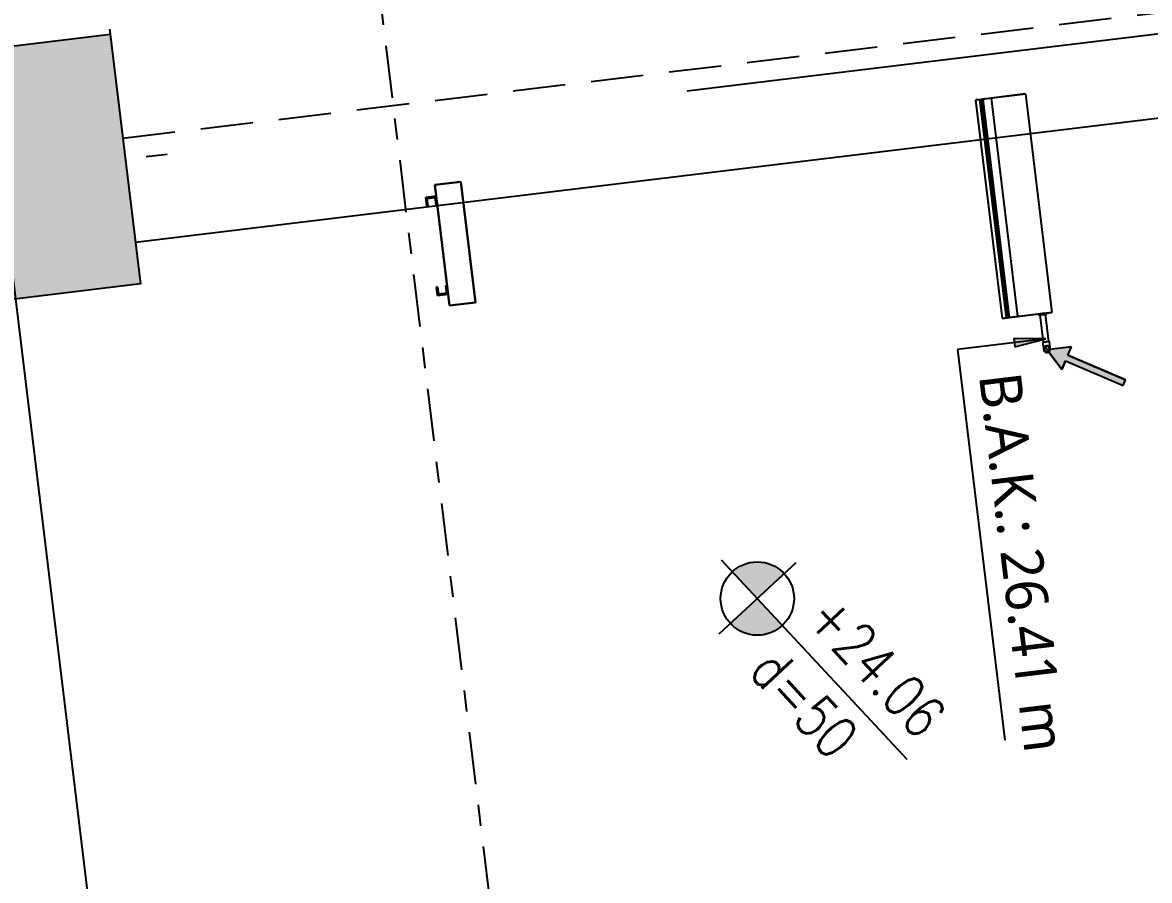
# Model space of a CAD drawing. Header units: inches. Extents: x 400392 to 401495, y 4543971 to 4544133.
# Drawn here: x 400460.4 to 400465.78, y 4544086.67 to 4544090.76 of the extents above; entities that cross this region are included whole.
import ezdxf

# ---------------------------------------------------------------- set-up
doc = ezdxf.new("R2010")
doc.units = ezdxf.units.IN
doc.header["$MEASUREMENT"] = 0
for name, pattern in [('AKS', [3, 2.5, -0.25, 0, -0.25]), ('CENTER', [2, 1.25, -0.25, 0.25, -0.25]), ('CONTINU', [0]), ('HIDDEN', [0.375, 0.25, -0.125])]:
    doc.linetypes.add(name, pattern=pattern)
doc.layers.add('A-DETL-GENF', color=92, linetype='Continuous', lineweight=9)
for name, color, linetype in [('aks prota', 2, 'AKS'), ('kiriş prota', 6, 'Continuous'), ('kolon prota', 1, 'Continuous'), ('kolon tarama prota', 252, 'Continuous'), ('skesit prota', 7, 'Continuous'), ('st-s_level (kot)', 6, 'Continuous'), ('st-s_levelmark (kot işareti)', 4, 'Continuous')]:
    doc.layers.add(name, color=color, linetype=linetype)
doc.styles.add('OLCU', font='romanstw.shx')
doc.styles.add('Segoe UI Light_1', font='', dxfattribs={"height": 200})
doc.styles.get('Segoe UI Light_1').set_extended_font_data('Segoe UI Light')

# ---------------------------------------------------------------- blocks, each defined once
blk = doc.blocks.new('+24.06 mekanik')
at = {"layer": 'kolon tarama prota'}
for points in [[(10465.7, 166800.1), (10465.7, 166918.1), (10503.8, 166896.1), (10653.2, 167154.9), (10679.2, 167139.9), (10529.8, 166881), (10567.9, 166859.1)], [(10414, 166799.8), (10394.3, 166649.8), (10433.8, 166649.8)]]:
    blk.add_hatch(color=253, dxfattribs=at).paths.add_polyline_path(points, flags=0)
at = {"layer": 'kolon tarama prota', "color": 253}
for p, q in [((10653.2, 167154.9), (10503.8, 166896.1)), ((10503.8, 166896.1), (10653.2, 167154.9)), ((10529.8, 166881), (10679.2, 167139.9)), ((10529.8, 166881), (10679.2, 167139.9)), ((10679.2, 167139.9), (10653.2, 167154.9)), ((10679.2, 167139.9), (10653.2, 167154.9)), ((10503.8, 166896.1), (10465.7, 166918.1)), ((10465.7, 166918.1), (10465.7, 166800.1)), ((10503.8, 166896.1), (10465.7, 166918.1)), ((10465.7, 166918.1), (10465.7, 166800.1)), ((9241.7, 166751.8), (9241.7, 166844.8)), ((9241.7, 166844.8), (9241.7, 166844.8)), ((9241.7, 166844.8), (9241.7, 166755.4)), ((9241.7, 166844.8), (10291.7, 166844.8)), ((9241.7, 166844.8), (10291.7, 166844.8)), ((10291.7, 166755.4), (10291.7, 166844.8)), ((10291.7, 166844.8), (10291.7, 166844.8)), ((10291.7, 166844.8), (10291.7, 166751.8)), ((10465.7, 166800.1), (10567.9, 166859.1)), ((10567.9, 166859.1), (10465.7, 166800.1)), ((10567.9, 166859.1), (10529.8, 166881)), ((10529.8, 166881), (10567.9, 166859.1)), ((9766.7, 166819.8), (9766.7, 166819.8)), ((10296.7, 166819.8), (10291.7, 166819.8)), ((10291.7, 166779.8), (10291.7, 166819.8)), ((10291.7, 166819.8), (10291.7, 166779.8)), ((10296.7, 166808.9), (10291.7, 166808.9)), ((10296.7, 166808.9), (10291.7, 166808.9)), ((10291.7, 166788.9), (10291.7, 166808.9)), ((10291.7, 166808.9), (10291.7, 166788.9)), ((10291.7, 166788.9), (10291.7, 166808.9)), ((10291.7, 166808.9), (10291.7, 166788.9)), ((10291.7, 166788.9), (10296.7, 166788.9)), ((10291.7, 166788.9), (10296.7, 166788.9)), ((10296.7, 166779.8), (10296.7, 166819.8)), ((10296.7, 166819.8), (10296.7, 166779.8)), ((10427.3, 166813.2), (10296.7, 166813.2)), ((10296.7, 166799.8), (10296.7, 166813.2)), ((10296.7, 166813.2), (10296.7, 166799.8)), ((10296.7, 166788.9), (10296.7, 166808.9)), ((10296.7, 166808.9), (10296.7, 166788.9)), ((10296.7, 166788.9), (10296.7, 166808.9)), ((10296.7, 166808.9), (10296.7, 166788.9)), ((10296.7, 166786.5), (10296.7, 166799.8)), ((10296.7, 166799.8), (10296.7, 166786.5)), ((10296.7, 166786.5), (10427.3, 166786.5)), ((10414, 166799.8), (10394.3, 166649.8)), ((10433.8, 166649.8), (10414, 166799.8)), ((10414, 166799.8), (10414, 166376.2)), ((10445.6, 166816.1), (10427.3, 166816.1)), ((10427.3, 166799.8), (10427.3, 166813.2)), ((10427.3, 166813.2), (10427.3, 166799.8)), ((10427.3, 166786.5), (10427.3, 166799.8)), ((10427.3, 166799.8), (10427.3, 166786.5)), ((10427.3, 166799.8), (10427.3, 166799.8)), ((10427.3, 166799.8), (10427.3, 166799.8)), ((10427.3, 166783.6), (10445.6, 166783.6)), ((9241.7, 166755.4), (9241.7, 166679.8)), ((9241.7, 166700.1), (9241.7, 166751.8)), ((10291.7, 166779.8), (10296.7, 166779.8)), ((10291.7, 166679.8), (10291.7, 166755.4)), ((10291.7, 166751.8), (10291.7, 166700.1)), ((9241.7, 166624.4), (9241.7, 166700.1)), ((9241.7, 166679.8), (9241.7, 166639.9)), ((9241.7, 166679.8), (10291.7, 166679.8)), ((10291.7, 166700.1), (10291.7, 166624.4)), ((10291.7, 166639.9), (10291.7, 166679.8)), ((9241.7, 166639.9), (9241.7, 166631.7)), ((9241.7, 166639.9), (10291.7, 166639.9)), ((9241.7, 166631.7), (9241.7, 166606.5)), ((9241.7, 166631.7), (10291.7, 166631.7)), ((9241.7, 166606.5), (9241.7, 166624.4)), ((9241.7, 166624.4), (10291.7, 166624.4)), ((10291.7, 166631.7), (10291.7, 166639.9)), ((10291.7, 166606.5), (10291.7, 166631.7)), ((10291.7, 166624.4), (10291.7, 166606.5)), ((10394.3, 166649.8), (10433.8, 166649.8)), ((10291.7, 166606.5), (9241.7, 166606.5)), ((9241.7, 166605), (10291.7, 166605)), ((10414, 166376.2), (12290.9, 166376.2)), ((9912.7, 164119.8), (9332.7, 164119.8)), ((9332.7, 164119.8), (9332.7, 163994.8)), ((9332.7, 163994.8), (9332.7, 164119.8)), ((9332.7, 164119.8), (9912.7, 164119.8)), ((9332.7, 164119.8), (9332.7, 164119.8)), ((9912.7, 163994.8), (9912.7, 164119.8)), ((9912.7, 164119.8), (9912.7, 163994.8)), ((9912.7, 164119.8), (9912.7, 164119.8)), ((9332.7, 163994.8), (9912.7, 163994.8)), ((9912.7, 163994.8), (9332.7, 163994.8)), ((9332.7, 163994.8), (9332.7, 163994.8)), ((9427.7, 163994.8), (9387.7, 163994.8)), ((9387.7, 163994.8), (9387.7, 163944.8)), ((9387.7, 163944.8), (9387.7, 163994.8)), ((9387.7, 163994.8), (9427.7, 163994.8)), ((9387.7, 163994.8), (9387.7, 163994.8)), ((9392.7, 163949.8), (9392.7, 163989.8)), ((9392.7, 163989.8), (9427.7, 163989.8)), ((9427.7, 163989.8), (9392.7, 163989.8)), ((9392.7, 163989.8), (9392.7, 163949.8)), ((9392.7, 163989.8), (9392.7, 163989.8)), ((9427.7, 163989.8), (9427.7, 163994.8)), ((9427.7, 163994.8), (9427.7, 163989.8)), ((9427.7, 163994.8), (9427.7, 163994.8)), ((9427.7, 163989.8), (9427.7, 163989.8)), ((9857.7, 163994.8), (9817.7, 163994.8)), ((9817.7, 163994.8), (9817.7, 163989.8)), ((9817.7, 163989.8), (9817.7, 163994.8)), ((9817.7, 163994.8), (9857.7, 163994.8)), ((9817.7, 163994.8), (9817.7, 163994.8)), ((9817.7, 163989.8), (9852.7, 163989.8)), ((9852.7, 163989.8), (9817.7, 163989.8)), ((9817.7, 163989.8), (9817.7, 163989.8)), ((9852.7, 163989.8), (9852.7, 163949.8)), ((9852.7, 163949.8), (9852.7, 163989.8)), ((9852.7, 163989.8), (9852.7, 163989.8)), ((9857.7, 163944.8), (9857.7, 163994.8)), ((9857.7, 163994.8), (9857.7, 163944.8)), ((9857.7, 163994.8), (9857.7, 163994.8)), ((9912.7, 163994.8), (9912.7, 163994.8)), ((9387.7, 163944.8), (9427.7, 163944.8)), ((9427.7, 163944.8), (9387.7, 163944.8)), ((9387.7, 163944.8), (9387.7, 163944.8)), ((9427.7, 163949.8), (9392.7, 163949.8)), ((9392.7, 163949.8), (9427.7, 163949.8)), ((9392.7, 163949.8), (9392.7, 163949.8)), ((9427.7, 163944.8), (9427.7, 163949.8)), ((9427.7, 163949.8), (9427.7, 163944.8)), ((9427.7, 163949.8), (9427.7, 163949.8)), ((9427.7, 163944.8), (9427.7, 163944.8)), ((9852.7, 163949.8), (9817.7, 163949.8)), ((9817.7, 163949.8), (9817.7, 163944.8)), ((9817.7, 163944.8), (9817.7, 163949.8)), ((9817.7, 163949.8), (9852.7, 163949.8)), ((9817.7, 163949.8), (9817.7, 163949.8)), ((9817.7, 163944.8), (9857.7, 163944.8)), ((9857.7, 163944.8), (9817.7, 163944.8)), ((9817.7, 163944.8), (9817.7, 163944.8)), ((9852.7, 163949.8), (9852.7, 163949.8)), ((9857.7, 163944.8), (9857.7, 163944.8))]:
    blk.add_line(p, q, dxfattribs=at)
at = {"layer": 'kolon tarama prota', "color": 253, "flags": 128}
for points in [[(10462.7, 166816.1), (10458.1, 166816.1), (10446.9, 166816.1), (10445.6, 166816.1)], [(10445.6, 166783.6), (10457.2, 166783.6), (10462.6, 166783.6), (10462.7, 166783.6)]]:
    blk.add_lwpolyline(points, dxfattribs=at)
at = {"layer": 'kolon tarama prota', "color": 253}
for centre, radius, start, end in [((10462.7, 166799.8), 16.3, 0, 180), ((10462.7, 166799.8), 16.3, 180, 0), ((10462.6, 166799.9), 13.3, 0, 180), ((10462.6, 166799.9), 13.3, 180, 0), ((10462.6, 166793.2), 6.67, 90, 270), ((10462.6, 166806.5), 6.67, 270, 90)]:
    blk.add_arc(centre, radius, start, end, dxfattribs=at)
at = {"layer": 'kolon tarama prota', "color": 253, "style": 'Segoe UI Light_1'}
blk.add_text('B.A.K.: 26.41 m', height=200, dxfattribs=at).set_placement((10548, 166462.1))
blk = doc.blocks.new('PLAN_KOT')
at = {"layer": 'st-s_levelmark (kot işareti)'}
h = blk.add_hatch(color=256, dxfattribs=at)
h.paths.add_polyline_path([(0, 17.5, 0.414214), (-17.5, 0), (0, 0)])
h.paths.add_polyline_path([(17.5, 0), (0, 0), (0, -17.5, 0.414214)])
for p, q in [((0, 25), (0, -25)), ((105, 0), (-25, 0))]:
    blk.add_line(p, q, dxfattribs=at)
blk.add_circle((0, 0), 17.5, dxfattribs=at)
at = {"layer": 'st-s_level (kot)', "color": 6, "style": 'OLCU', "width": 0.8}
for tag, p in [('KOT', (22.67, 9.78)), ('DÖŞEME_KALINLIĞI', (22.67, -27.63))]:
    blk.add_attdef(tag, p, '', height=20, dxfattribs=at)
blk = doc.blocks.new('A$C1a5ef8c2')
at = {"layer": 'kolon tarama prota'}
h = blk.add_hatch(color=256, dxfattribs=at)
h.dxf.hatch_style = 1
h.paths.add_polyline_path([(69.2274, 116.0867), (69.372, 114.8955), (68.1808, 114.7508), (68.0361, 115.9421)])
at = {"layer": 'aks prota', "ltscale": 10}
for p, q in [((78.6113, 33.8366), (67.3604, 126.4837)), ((78.6113, 33.8366), (67.3604, 126.4837)), ((78.6113, 33.8366), (67.3604, 126.4837)), ((78.6113, 33.8366), (67.3604, 126.4837)), ((78.6113, 33.8366), (67.3604, 126.4837)), ((78.6113, 33.8366), (67.3604, 126.4837)), ((42.0995, 112.188), (88.459, 117.8178)), ((42.0995, 112.188), (88.459, 117.8178)), ((42.0995, 112.188), (88.459, 117.8178)), ((42.0995, 112.188), (88.459, 117.8178)), ((42.0995, 112.188), (88.459, 117.8178)), ((42.0995, 112.188), (88.459, 117.8178)), ((42.0995, 112.188), (88.459, 117.8178))]:
    blk.add_line(p, q, dxfattribs=at)
at = {"layer": 'kiriş prota', "linetype": 'HIDDEN'}
for points in [[(68.5463, 121.6955), (69.2274, 116.0867)], [(69.2877, 115.5904), (74.9461, 116.2775)]]:
    blk.add_lwpolyline(points, dxfattribs=at)
at = {"layer": 'kiriş prota'}
blk.add_lwpolyline([(69.3479, 115.094), (75.0064, 115.7812)], dxfattribs=at)
at = {"layer": 'kolon prota', "color": 1}
blk.add_lwpolyline([(69.2274, 116.0867), (69.372, 114.8955), (68.1808, 114.7508), (68.0361, 115.9421)], close=True, dxfattribs=at)
at = {"layer": 'skesit prota', "linetype": 'CENTER', "ltscale": 0.2}
blk.add_lwpolyline([(69.0168, 128.5897), (74.4951, 83.478), (75.0184, 84.1459), (74.125, 84.0374)], dxfattribs=at)
at = {"layer": 'A-DETL-GENF', "xscale": 0.001000000000024428, "yscale": 0.001000000000024428, "zscale": 0.001000000000024428, "rotation": 276.923993958082}
blk.add_blockref('+24.06 mekanik', (-93.1485, 104.8627), dxfattribs=at)
at = {"layer": 'st-s_level (kot)', "linetype": 'CONTINU', "ltscale": 0.1, "xscale": 0.01000000000024428, "yscale": 0.01000000000024428, "zscale": 0.01000000000024428, "rotation": 312.9239939580838}
blk.add_blockref('PLAN_KOT', (72.3145, 113.3939), dxfattribs=at).add_auto_attribs({'KOT': '+24.06', 'DÖŞEME_KALINLIĞI': 'd=50'})
at = {"layer": 'st-s_level (kot)', "color": 6, "style": 'OLCU', "width": 0.8}
for tag, p, rotation in [('D=60', (41.417, 99.58), 312.924), ('D=60', (34.9138, 96.8807), 312.924), ('D=60', (41.724, 89.5581), 312.924), ('D=60', (74.0724, 82.3654), 276.924), ('D=90', (58.4517, 80.8935), 312.924), ('D=60', (82.07, 73.7683), 276.924), ('D=60', (66.1695, 72.6971), 312.924), ('D=60', (59.5286, 70.1463), 312.924), ('D=60', (74.283, 63.9141), 312.924), ('D=60', (67.5232, 61.5504), 312.924), ('D=60', (81.9052, 55.7777), 312.924), ('D=60', (75.5177, 52.9544), 312.924), ('D=60', (83.5123, 44.3585), 312.924), ('D=60', (93.8675, 42.9534), 312.924), ('D=60', (102.2344, 34.1872), 312.924), ('D=60', (95.2184, 31.8097), 312.924), ('D=60', (99.2876, 27.6643), 312.924), ('+22.51', (112.2287, 23.9348), 312.924), ('+20.81', (108.552, 21.4997), 312.924), ('D=80', (97.1167, 17.5258), 312.924)]:
    blk.add_attdef(tag, p, '', height=0.2, rotation=rotation, dxfattribs=at)

msp = doc.modelspace()

# ---------------------------------------------------------------- hatches: boundary and pattern name
at = {"layer": 'kolon tarama prota'}
h = msp.add_hatch(color=256, dxfattribs=at)
h.dxf.hatch_style = 1
h.paths.add_polyline_path([(400460.8197, 4544090.7069), (400460.9643, 4544089.5156), (400459.7731, 4544089.3709), (400459.6284, 4544090.5622)])

# ---------------------------------------------------------------- linework, layer by layer
at = {"layer": 'aks prota', "ltscale": 10}
for p, q in [((400470.2036, 4544008.4567), (400458.9527, 4544101.1038)), ((400470.2036, 4544008.4567), (400458.9527, 4544101.1038)), ((400470.2036, 4544008.4567), (400458.9527, 4544101.1038)), ((400470.2036, 4544008.4567), (400458.9527, 4544101.1038)), ((400470.2036, 4544008.4567), (400458.9527, 4544101.1038)), ((400470.2036, 4544008.4567), (400458.9527, 4544101.1038)), ((400433.6918, 4544086.8081), (400480.0513, 4544092.4379)), ((400433.6918, 4544086.8081), (400480.0513, 4544092.4379)), ((400433.6918, 4544086.8081), (400480.0513, 4544092.4379)), ((400433.6918, 4544086.8081), (400480.0513, 4544092.4379)), ((400433.6918, 4544086.8081), (400480.0513, 4544092.4379)), ((400433.6918, 4544086.8081), (400480.0513, 4544092.4379)), ((400433.6918, 4544086.8081), (400480.0513, 4544092.4379))]:
    msp.add_line(p, q, dxfattribs=at)
at = {"layer": 'kiriş prota', "linetype": 'HIDDEN'}
for points in [[(400460.1386, 4544096.3157), (400460.8197, 4544090.7069)], [(400460.88, 4544090.2105), (400466.5384, 4544090.8977)]]:
    msp.add_lwpolyline(points, dxfattribs=at)
at = {"layer": 'kiriş prota'}
msp.add_lwpolyline([(400460.9402, 4544089.7142), (400466.5987, 4544090.4013)], dxfattribs=at)
at = {"layer": 'kolon prota', "color": 1}
msp.add_lwpolyline([(400460.8197, 4544090.7069), (400460.9643, 4544089.5156), (400459.7731, 4544089.3709), (400459.6284, 4544090.5622)], close=True, dxfattribs=at)
at = {"layer": 'skesit prota', "linetype": 'CENTER', "ltscale": 0.2}
msp.add_lwpolyline([(400460.6091, 4544103.2099), (400466.0874, 4544058.0981), (400466.6107, 4544058.766), (400465.7173, 4544058.6575)], dxfattribs=at)

# ---------------------------------------------------------------- block references
msp.add_blockref('A$C1a5ef8c2', (400391.5923, 4543974.6201))
at = {"layer": 'A-DETL-GENF', "xscale": 0.001000000000024428, "yscale": 0.001000000000024428, "zscale": 0.001000000000024428, "rotation": 276.923993958082}
msp.add_blockref('+24.06 mekanik', (400298.4438, 4544079.4828), dxfattribs=at)
at = {"layer": 'st-s_level (kot)', "linetype": 'CONTINU', "ltscale": 0.1, "xscale": 0.01000000000024428, "yscale": 0.01000000000024428, "zscale": 0.01000000000024428, "rotation": 312.9239939580838}
msp.add_blockref('PLAN_KOT', (400463.9068, 4544088.014), dxfattribs=at).add_auto_attribs({'KOT': '+24.06', 'DÖŞEME_KALINLIĞI': 'd=50'})

doc.saveas('drawing.dxf')
